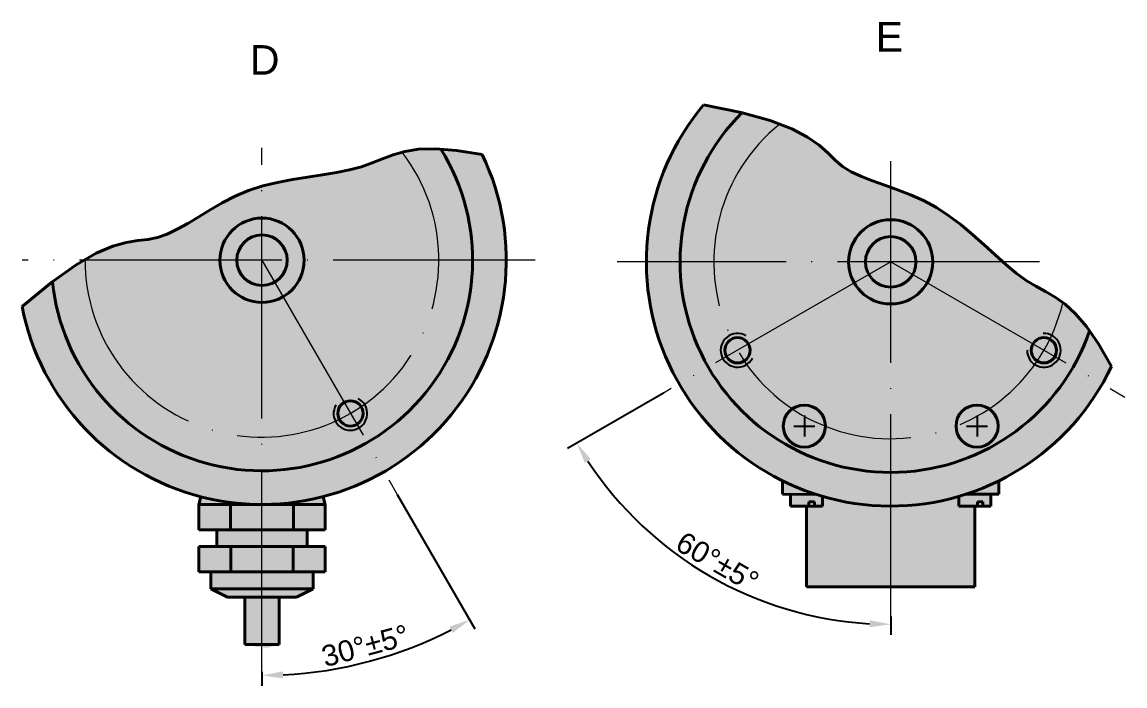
# Model space of a CAD drawing. Header units: millimetres. Extents: x -155 to 174, y 415 to 588.
# Drawn here: x -130.1 to 0.8, y 414.8 to 493.7 of the extents above; entities that cross this region are included whole.
import ezdxf

# ---------------------------------------------------------------- set-up
doc = ezdxf.new("R2010")
doc.units = ezdxf.units.MM
doc.linetypes.add('ACAD_ISO04W100', pattern=[30, 24, -3, 0, -3])
for name, color, linetype, lineweight in [('asys', 7, 'ACAD_ISO04W100', 20), ('konturas', 7, 'Continuous', 40), ('matmenys', 7, 'Continuous', 20), ('pl. linija', 7, 'Continuous', 25)]:
    doc.layers.add(name, color=color, linetype=linetype, lineweight=lineweight)
doc.styles.get("Standard").update_dxf_attribs({"font": 'arial.ttf', "height": 2.5})
doc.dimstyles.new('ISO-25', dxfattribs={"dimtxt": 3.5, "dimasz": 4, "dimexe": 1.25, "dimexo": 0, "dimtad": 1, "dimlfac": 0.25, "dimdsep": 46, "dimtxsty": 'Standard', "dimcen": 2.5, "dimadec": 0, "dimazin": 0, "dimtfac": 1, "dimtmove": 0, "dimatfit": 2, "dimfxl": 1.25, "dimarcsym": 0})

# ---------------------------------------------------------------- blocks, each defined once
blk = doc.blocks.new('*D160')
at = {"layer": 'Defpoints', "color": 0, "transparency": 16777216}
for p in [(-101.6537033864183, 478.7223448639225), (-101.6537033864183, 465.3706069509391), (-85.60063093254438, 437.5658698432379), (-101.6537033864183, 416.483730871079), (-93.0931587833443, 416.8213459774882)]:
    blk.add_point(p, dxfattribs=at)
at = {"layer": 'matmenys', "color": 0, "lineweight": -2, "transparency": 16777216}
for p, q in [((-85.60063093254438, 437.5658698432379), (-76.37959759650931, 421.5945716069347)), ((-101.6537033864183, 416.483730871079), (-101.6537033864183, 414.8223953711113))]:
    blk.add_line(p, q, dxfattribs=at)
blk.add_arc((-101.6537033864183, 465.3706069509391), 49.29821157982781, 272.9058823280905, 297.0941176719032, dxfattribs=at)
at = {"layer": 'matmenys', "color": 0, "transparency": 16777216}
for points in [[(-79.39977670640876, 421.8484127423074), (-79.00154304013596, 421.1163919833864), (-77.0045975965092, 422.6771033616653)], [(-99.14394221312654, 415.7192523913595), (-99.16507212095249, 416.552317797819), (-101.6537033864183, 416.0723953711113)]]:
    blk.add_solid(points, dxfattribs=at)
at = {"layer": 'matmenys', "color": 0, "transparency": 16777216, "insert": (-89.38673496082473, 419.5896575317705), "char_height": 2.5, "attachment_point": 5, "rotation": 14.999999999996827}
blk.add_mtext('30°%%P5%%D', dxfattribs=at)
blk = doc.blocks.new('*D161')
at = {"layer": 'Defpoints', "color": 0, "transparency": 16777216}
for p in [(-27.01846064131394, 477.1250894284535), (-27.01846064131314, 465.1757561764538), (-53.99908802812692, 449.5984836917719), (-54.68119036519249, 432.2085986470585), (-27.01846064131394, 423.0879826453474)]:
    blk.add_point(p, dxfattribs=at)
at = {"layer": 'matmenys', "color": 0, "lineweight": -2, "transparency": 16777216}
for p, q in [((-53.99908802812692, 449.5984836917719), (-65.37088733161167, 443.0329723027346)), ((-27.01846064131394, 423.0879826453474), (-27.01846064131394, 420.8901884290157))]:
    blk.add_line(p, q, dxfattribs=at)
blk.add_arc((-27.01846064131394, 465.1757561764533), 43.0355677474376, 213.3288650461474, 266.6711349538525, dxfattribs=at)
at = {"layer": 'matmenys', "color": 0, "transparency": 16777216}
for points in [[(-63.33063757232026, 441.3114030335992), (-62.62135662041473, 441.748855860437), (-64.28835557688114, 443.6579723027346)], [(-29.50530345735942, 422.629293652249), (-29.5295082424056, 421.7963119160595), (-27.01846064131394, 422.1401884290157)]]:
    blk.add_solid(points, dxfattribs=at)
at = {"layer": 'matmenys', "color": 0, "transparency": 16777216, "insert": (-47.58552828038063, 429.5525500628842), "char_height": 2.5, "attachment_point": 5, "rotation": 330}
blk.add_mtext('60°%%P5%%D', dxfattribs=at)

msp = doc.modelspace()

# ---------------------------------------------------------------- hatches: boundary and pattern name
at = {"layer": 'matmenys', "true_color": 0xebecec}
h = msp.add_hatch(color=7, dxfattribs=at)
h.dxf.hatch_style = 1
edge = h.paths.add_edge_path()
edge.add_arc((-27.01846064131314, 465.1757561764538), 28.99999999999994, 139.9664503660859, 334.6651213211162)
edge.add_line((-0.8076160000431258, 452.7664200462976), (-2.345548194463066, 455.4521510818458))
edge.add_line((-2.345548194463066, 455.4521510818458), (-3.761820077481461, 457.4958535262333))
edge.add_line((-3.761820077481461, 457.4958535262333), (-5.078772549739067, 459.0171540066838))
edge.add_line((-5.078772549739067, 459.0171540066838), (-6.318746511876642, 460.1356791504206))
edge.add_line((-6.318746511876642, 460.1356791504206), (-7.504082864534944, 460.9710555846673))
edge.add_line((-7.504082864534944, 460.9710555846673), (-8.657122508354727, 461.6429099366475))
edge.add_line((-8.657122508354727, 461.6429099366475), (-9.800206343976749, 462.2708688335845))
edge.add_line((-9.800206343976749, 462.2708688335845), (-10.95567527204177, 462.9745589027019))
edge.add_line((-10.95567527204177, 462.9745589027019), (-12.1424877147883, 463.8461409146753))
edge.add_line((-12.1424877147883, 463.8461409146753), (-13.36607218084593, 464.86791221399))
edge.add_line((-13.36607218084593, 464.86791221399), (-14.62847470044196, 465.9947042885834))
edge.add_line((-14.62847470044196, 465.9947042885834), (-15.93174130380376, 467.1813486263928))
edge.add_line((-15.93174130380376, 467.1813486263928), (-17.27791802115863, 468.3826767153556))
edge.add_line((-17.27791802115863, 468.3826767153556), (-18.66905088273392, 469.5535200434092))
edge.add_line((-18.66905088273392, 469.5535200434092), (-20.10718591875695, 470.6487100984909))
edge.add_line((-20.10718591875695, 470.6487100984909), (-21.59436915945507, 471.6230783685382))
edge.add_line((-21.59436915945507, 471.6230783685382), (-23.12724942991841, 472.4448632498544))
edge.add_line((-23.12724942991841, 472.4448632498544), (-24.6808867346884, 473.1359307722067))
edge.add_line((-24.6808867346884, 473.1359307722067), (-26.22494387316929, 473.7315538737282))
edge.add_line((-26.22494387316929, 473.7315538737282), (-27.72908364476531, 474.267005492552))
edge.add_line((-27.72908364476531, 474.267005492552), (-29.16296884888069, 474.7775585668112))
edge.add_line((-29.16296884888069, 474.7775585668112), (-30.4962622849197, 475.298486034639))
edge.add_line((-30.4962622849197, 475.298486034639), (-31.69862675228655, 475.8650608341684))
edge.add_line((-31.69862675228655, 475.8650608341684), (-32.73972505038549, 476.5125559035328))
edge.add_line((-32.73972505038549, 476.5125559035328), (-33.62359569198063, 477.266461374439))
edge.add_line((-33.62359569198063, 477.266461374439), (-34.4917800432755, 478.1131361528892))
edge.add_line((-34.4917800432755, 478.1131361528892), (-35.52019518383347, 479.0291563384599))
edge.add_line((-35.52019518383347, 479.0291563384599), (-36.88475819321796, 479.9910980307273))
edge.add_line((-36.88475819321796, 479.9910980307273), (-38.76138615099235, 480.9755373292676))
edge.add_line((-38.76138615099235, 480.9755373292676), (-41.32599613672003, 481.9590503336572))
edge.add_line((-41.32599613672003, 481.9590503336572), (-44.75450522996439, 482.9182131434723))
edge.add_line((-44.75450522996439, 482.9182131434723), (-49.22283051028882, 483.829601858289))
h = msp.add_hatch(color=7, dxfattribs=at)
h.dxf.hatch_style = 1
edge = h.paths.add_edge_path()
edge.add_line((-130.1260615277175, 459.863809163335), (-126.6047539629652, 462.7615588479524))
edge.add_line((-126.6047539629652, 462.7615588479524), (-123.7009906269304, 464.821371069125))
edge.add_line((-123.7009906269304, 464.821371069125), (-121.3222139509153, 466.1946677356701))
edge.add_line((-121.3222139509153, 466.1946677356701), (-119.3758663662221, 467.0328707564053))
edge.add_line((-119.3758663662221, 467.0328707564053), (-117.7693903041526, 467.487402040148))
edge.add_line((-117.7693903041526, 467.487402040148), (-116.4102281960093, 467.7096834957156))
edge.add_line((-116.4102281960093, 467.7096834957156), (-115.2058224730941, 467.8511370319255))
edge.add_line((-115.2058224730941, 467.8511370319255), (-114.0636155667092, 468.0631845575952))
edge.add_line((-114.0636155667092, 468.0631845575952), (-112.9050921136591, 468.464381441791))
edge.add_line((-112.9050921136591, 468.464381441791), (-111.7079055727577, 469.0418168945759))
edge.add_line((-111.7079055727577, 469.0418168945759), (-110.4637516083214, 469.7497135862615))
edge.add_line((-110.4637516083214, 469.7497135862615), (-109.1643258846664, 470.5422941871598))
edge.add_line((-109.1643258846664, 470.5422941871598), (-107.8013240661089, 471.3737813675822))
edge.add_line((-107.8013240661089, 471.3737813675822), (-106.3664418169653, 472.1983977978409))
edge.add_line((-106.3664418169653, 472.1983977978409), (-104.851374801552, 472.9703661482475))
edge.add_line((-104.851374801552, 472.9703661482475), (-103.2478186841851, 473.6439090891138))
edge.add_line((-103.2478186841851, 473.6439090891138), (-101.55448724863, 474.1858834117984))
edge.add_line((-101.55448724863, 474.1858834117984), (-99.79816675644855, 474.6136823918469))
edge.add_line((-99.79816675644855, 474.6136823918469), (-98.01266158865155, 474.9573334258516))
edge.add_line((-98.01266158865155, 474.9573334258516), (-96.23177612624988, 475.246863910405))
edge.add_line((-96.23177612624988, 475.246863910405), (-94.48931475025438, 475.5123012420992))
edge.add_line((-94.48931475025438, 475.5123012420992), (-92.81908184167582, 475.783672817527))
edge.add_line((-92.81908184167582, 475.783672817527), (-91.25488178152511, 476.0910060332805))
edge.add_line((-91.25488178152511, 476.0910060332805), (-89.83051895081309, 476.464328285952))
edge.add_line((-89.83051895081309, 476.464328285952), (-88.55632923400594, 476.9190025899113))
edge.add_line((-88.55632923400594, 476.9190025899113), (-87.34877452939111, 477.4117344306373))
edge.add_line((-87.34877452939111, 477.4117344306373), (-86.10084823871148, 477.8845649113863))
edge.add_line((-86.10084823871148, 477.8845649113863), (-84.70554376371007, 478.2795351354148))
edge.add_line((-84.70554376371007, 478.2795351354148), (-83.05585450612966, 478.5386862059789))
edge.add_line((-83.05585450612966, 478.5386862059789), (-81.04477386771316, 478.604059226335))
edge.add_line((-81.04477386771316, 478.604059226335), (-78.56529525020346, 478.4176952997394))
edge.add_line((-78.56529525020346, 478.4176952997394), (-75.51041205534335, 477.9216355294483))
edge.add_arc((-101.6537033864175, 465.3706069509396), 28.99999999999994, -169.05365977917222, 25.645011175853995, ccw=False)
h = msp.add_hatch(color=7, dxfattribs=at)
h.dxf.hatch_style = 1
h.paths.add_polyline_path([(-27.01846064131394, 436.1757561764539, -0.07088732827468784), (-35.11846064131305, 437.3299306365278), (-35.11846064131305, 436.1761954277516), (-37.01846064131291, 436.1761954277516), (-37.01846064131291, 426.5761954277515), (-27.01846064131394, 426.5761954277515)])
h.paths.add_polyline_path([(-17.01846064131291, 436.1761954277516), (-18.91846064131289, 436.1761954277516), (-18.91846064131289, 437.3299306365279, -0.07088732827470474), (-27.01846064131394, 436.1757561764539), (-27.01846064131394, 426.5761954277515), (-17.01846064131291, 426.5761954277515)])
h.paths.add_polyline_path([(-15.11846064131305, 437.5761954277515), (-18.11541360792688, 437.5761954277515, -0.007241404353070229), (-18.91846064131289, 437.3299306365279), (-18.91846064131289, 436.1761954277516), (-17.01846064131291, 436.1761954277516), (-16.73313033462694, 436.1761954277516), (-16.73313033462694, 436.6872552057941), (-16.06846064131298, 436.6872552057941), (-16.06846064131298, 436.1761954277516), (-15.11846064131305, 436.1761954277516)])
h.paths.add_polyline_path([(-14.17322806264792, 439.1757561764539, -0.03672482213589719), (-18.1154136079269, 437.5761954277515), (-15.11846064131305, 437.5761954277515), (-14.17322806264793, 437.5761954277515)])
h.paths.add_polyline_path([(-35.11846064131305, 437.3299306365278, -0.04397792194617112), (-39.86369321997836, 439.1757561764539), (-39.86369321997836, 437.5761954277515), (-38.91846064131289, 437.5751274864463), (-38.91846064131289, 436.1761954277516), (-37.01846064131291, 436.1761954277516), (-36.73313033462694, 436.1761954277516), (-36.73313033462694, 436.6872552057941), (-36.06846064131298, 436.6872552057941), (-36.06846064131298, 436.1761954277516), (-35.11846064131305, 436.1761954277516)])
h = msp.add_hatch(color=7, dxfattribs=at)
h.dxf.hatch_style = 1
h.paths.add_polyline_path([(-94.15370338641753, 436.3706069509396), (-97.90370338641753, 436.3706069509396), (-97.90370338641753, 433.3706069509396), (-94.15370338641753, 433.3706069509396)])
h.paths.add_polyline_path([(-94.39260154933062, 437.2943465142032, -0.06335346931186028), (-101.6537033864175, 436.3706069509396), (-94.15370338641753, 436.3706069509396)])
h.paths.add_polyline_path([(-97.90370338641753, 436.3706069509396), (-101.6537033864183, 436.3706069509396), (-101.6537033864183, 433.3706069509396), (-97.90370338641753, 433.3706069509396)])
h.paths.add_polyline_path([(-105.4037033864175, 436.3706069509396), (-109.1537033864175, 436.3706069509396), (-109.1537033864175, 433.3706069509396), (-105.4037033864175, 433.3706069509396)])
h.paths.add_polyline_path([(-108.9148052235047, 437.2943465142033), (-109.1537033864175, 436.3706069509396), (-105.4037033864175, 436.3706069509396), (-101.6537033864175, 436.3706069509396, -0.06335346931186224)])
h.paths.add_polyline_path([(-101.6537033864183, 433.3706069509396), (-107.0319620997537, 433.3706069509396), (-107.0319620997537, 431.3706069509396), (-101.6537033864183, 431.3706069509396)])
h.paths.add_polyline_path([(-96.27544467308132, 433.3706069509396), (-101.6537033864183, 433.3706069509396), (-101.6537033864183, 431.3706069509396), (-96.27544467308132, 431.3706069509396)])
h.paths.add_polyline_path([(-97.94458307670573, 431.3706069509396), (-101.6537033864183, 431.3706069509396), (-101.6537033864183, 428.3706069509397), (-97.94458307670573, 428.3706069509397)])
h.paths.add_polyline_path([(-94.15370338641753, 431.3706069509397), (-96.27544467308132, 431.3706069509396), (-97.94458307670573, 431.3706069509396), (-97.94458307670573, 428.3706069509397), (-94.15370338641753, 428.3706069509397)])
h.paths.add_polyline_path([(-101.6537033864183, 431.3706069509396), (-105.3628236961293, 431.3706069509396), (-105.3628236961293, 428.3706069509397), (-101.6537033864183, 428.3706069509397)])
h.paths.add_polyline_path([(-105.3628236961293, 431.3706069509396), (-107.0319620997537, 431.3706069509396), (-109.1537033864175, 431.3706069509397), (-109.1537033864175, 428.3706069509397), (-105.3628236961293, 428.3706069509397)])
h.paths.add_polyline_path([(-101.6537033864183, 428.3706069509397), (-105.3628236961293, 428.3706069509397), (-107.7192522626245, 428.3706069509397), (-107.7192522626245, 426.3706069509398), (-101.6537033864183, 426.3706069509398)])
h.paths.add_polyline_path([(-101.6537033864183, 426.3706069509398), (-107.7192522626245, 426.3706069509398), (-105.7555617905454, 425.3706069509397), (-101.6537033864183, 425.3706069509397)])
h.paths.add_polyline_path([(-95.58815451021053, 426.3706069509398), (-101.6537033864183, 426.3706069509398), (-101.6537033864183, 425.3706069509397), (-97.55184498228971, 425.3706069509397)])
h.paths.add_polyline_path([(-95.58815451021053, 428.3706069509397), (-97.94458307670573, 428.3706069509397), (-101.6537033864183, 428.3706069509397), (-101.6537033864183, 426.3706069509398), (-95.58815451021053, 426.3706069509398)])
edge = h.paths.add_edge_path()
edge.add_line((-99.60277418435373, 425.3706069509397), (-101.6537033864183, 425.3706069509397))
edge.add_line((-101.6537033864183, 425.3706069509397), (-101.6537033864183, 419.7607874365822))
edge.add_spline(control_points=[(-101.6537033864175, 419.760787436576), (-101.6537033864175, 419.0771443692214), (-100.6282387853856, 419.4189659028987), (-99.60277418435373, 419.7607874365759)], knot_values=[0, 0, 0, 0, 2.050929202063799, 2.050929202063799, 2.050929202063799, 2.050929202063799], degree=3, periodic=0)
edge.add_line((-99.60277418435373, 419.7607874365759), (-99.60277418435373, 425.3706069509397))
edge = h.paths.add_edge_path()
edge.add_line((-101.6537033864183, 425.3706069509397), (-103.7046325884816, 425.3706069509397))
edge.add_line((-103.7046325884816, 425.3706069509397), (-103.7046325884816, 419.7607874365759))
edge.add_spline(control_points=[(-103.7046325884816, 419.7607874365759), (-103.0209895211269, 419.7607874365759), (-101.6537033864175, 419.0771443692213), (-101.6537033864175, 419.760787436576)], knot_values=[0, 0, 0, 0, 2.050929202064026, 2.050929202064026, 2.050929202064026, 2.050929202064026], degree=3, periodic=0)
edge.add_line((-101.6537033864183, 419.7607874365698), (-101.6537033864183, 425.3706069509397))
h = msp.add_hatch(color=7, dxfattribs=at)
h.dxf.hatch_style = 1
h.paths.add_polyline_path([(-101.6537033864183, 436.3706069509396), (-105.4037033864175, 436.3706069509396), (-105.4037033864175, 433.3706069509396), (-101.6537033864183, 433.3706069509396)])

# ---------------------------------------------------------------- linework, layer by layer
at = {"layer": 'asys'}
for p, q in [((-101.6537033864183, 416.483730871079), (-101.6537033864183, 478.7223448639225)), ((-27.01846064131394, 423.0879826453474), (-27.01846064131394, 477.1250894284536)), ((-69.20762989659215, 465.3706069509391), (-130.1298270067289, 465.3706069509391)), ((-101.6537033864183, 465.3706069509391), (-85.60063093254436, 437.5658698432379)), ((-9.341880719056917, 465.1757561764534), (-59.49495249959944, 465.1757561764534)), ((-27.01846064131314, 465.1757561764538), (-53.99908802812692, 449.5984836917719)), ((-27.01846064131394, 465.1757561764534), (0.7862764663846065, 449.1226837225748))]:
    msp.add_line(p, q, dxfattribs=at)
at = {"layer": 'asys', "color": 7}
msp.add_arc((-27.01846064131314, 465.1757561764538), 21, 128.8689091996735, 346.6430299298952, dxfattribs=at)
at = {"layer": 'asys'}
msp.add_arc((-101.6537033864176, 465.3706069509396), 21, 179.8487990544158, 37.622919784633, dxfattribs=at)
at = {"layer": 'konturas', "color": 7}
for p, q in [((-39.86369321997836, 439.1757561764539), (-39.86369321997836, 437.5761954277515)), ((-14.17322806264792, 439.1757561764539), (-14.17322806264792, 437.5761954277515)), ((-39.86369321997836, 437.5761954277515), (-36.01847007828246, 437.5718510233015)), ((-38.91846064131289, 436.1761954277516), (-38.91846064131289, 437.5761954277515)), ((-35.11846064131305, 436.1761954277516), (-35.11846064131305, 437.3299306365278)), ((-18.91846064131289, 436.1761954277516), (-18.91846064131289, 437.3299306365279)), ((-14.17322806264792, 437.5761954277515), (-18.11541360792671, 437.5761954277515)), ((-17.01846064131291, 437.5761954277515), (-16.01847007828246, 437.5718510233015)), ((-15.11846064131305, 436.1761954277516), (-15.11846064131305, 437.5761954277515)), ((-37.01846064131291, 436.1761954277516), (-38.91846064131289, 436.1761954277516)), ((-37.01846064131291, 426.5761954277515), (-37.01846064131291, 436.1761954277516)), ((-37.01846064131291, 436.1761954277516), (-35.11846064131305, 436.1761954277516)), ((-36.06846064131298, 436.6872552057941), (-36.73313033462694, 436.6872552057941)), ((-36.73313033462694, 436.6872552057941), (-36.73313033462694, 436.1761954277516)), ((-36.06846064131298, 436.1761954277516), (-36.06846064131298, 436.6872552057941)), ((-17.01846064131291, 436.1761954277516), (-18.91846064131289, 436.1761954277516)), ((-17.01846064131291, 436.1761954277516), (-17.01846064131291, 426.5761954277515)), ((-17.01846064131291, 436.1761954277516), (-15.11846064131305, 436.1761954277516)), ((-16.06846064131298, 436.6872552057941), (-16.73313033462694, 436.6872552057941)), ((-16.73313033462694, 436.6872552057941), (-16.73313033462694, 436.1761954277516)), ((-16.06846064131298, 436.1761954277516), (-16.06846064131298, 436.6872552057941)), ((-17.01846064131291, 426.5761954277515), (-37.01846064131291, 426.5761954277515))]:
    msp.add_line(p, q, dxfattribs=at)
at = {"layer": 'konturas'}
for p, q in [((-109.1537033864175, 436.3706069509396), (-108.9148052235047, 437.2943465142031)), ((-94.15370338641753, 436.3706069509396), (-94.3926015493306, 437.2943465142031)), ((-101.6537033864175, 436.3706069509396), (-109.1537033864175, 436.3706069509396)), ((-109.1537033864175, 436.3706069509396), (-109.1537033864175, 433.3706069509396)), ((-109.1537033864175, 436.3706069509396), (-109.1537033864175, 436.3706069509396)), ((-105.4037033864175, 436.3706069509396), (-105.4037033864175, 433.3706069509396)), ((-101.6537033864175, 436.3706069509396), (-94.15370338641753, 436.3706069509396)), ((-97.90370338641753, 436.3706069509396), (-97.90370338641753, 433.3706069509396)), ((-94.15370338641753, 436.3706069509396), (-94.15370338641753, 433.3706069509396)), ((-94.15370338641753, 436.3706069509396), (-94.15370338641753, 436.3706069509396)), ((-109.1537033864175, 433.3706069509396), (-101.6537033864175, 433.3706069509396)), ((-107.0319620997537, 433.3706069509396), (-107.0319620997537, 431.3706069509396)), ((-94.15370338641753, 433.3706069509396), (-101.6537033864175, 433.3706069509396)), ((-96.27544467308132, 433.3706069509396), (-96.27544467308132, 431.3706069509396)), ((-107.0319620997537, 431.3706069509396), (-109.1537033864175, 431.3706069509397)), ((-109.1537033864175, 431.3706069509397), (-109.1537033864175, 428.3706069509397)), ((-107.0319620997537, 431.3706069509396), (-101.6537033864175, 431.3706069509396)), ((-105.3628236961293, 431.3706069509396), (-105.3628236961293, 428.3706069509397)), ((-96.27544467308132, 431.3706069509396), (-101.6537033864175, 431.3706069509396)), ((-97.94458307670573, 431.3706069509396), (-97.94458307670573, 428.3706069509397)), ((-96.27544467308132, 431.3706069509396), (-94.15370338641753, 431.3706069509397)), ((-94.15370338641753, 431.3706069509397), (-94.15370338641753, 428.3706069509397)), ((-109.1537033864175, 428.3706069509397), (-101.6537033864175, 428.3706069509397)), ((-107.7192522626245, 428.3706069509398), (-107.7192522626245, 426.3706069509398)), ((-94.15370338641753, 428.3706069509397), (-101.6537033864175, 428.3706069509397)), ((-95.58815451021053, 428.3706069509398), (-95.58815451021053, 426.3706069509398)), ((-105.7555617905454, 425.3706069509397), (-107.7192522626245, 426.3706069509398)), ((-107.7192522626245, 426.3706069509398), (-101.6537033864175, 426.3706069509398)), ((-95.58815451021053, 426.3706069509398), (-101.6537033864175, 426.3706069509398)), ((-97.55184498228971, 425.3706069509397), (-95.58815451021053, 426.3706069509398)), ((-101.6537033864175, 425.3706069509397), (-105.7555617905454, 425.3706069509397)), ((-103.7046325884816, 425.3706069509397), (-103.7046325884816, 419.7607874365759)), ((-101.6537033864175, 425.3706069509397), (-97.55184498228971, 425.3706069509397)), ((-99.60277418435373, 425.3706069509397), (-99.60277418435373, 419.7607874365759))]:
    msp.add_line(p, q, dxfattribs=at)
for points in [[(-49.22283051028882, 483.829601858289), (-44.75450522996439, 482.9182131434723), (-41.32599613672003, 481.9590503336572), (-38.76138615099235, 480.9755373292676), (-36.88475819321796, 479.9910980307273), (-35.52019518383347, 479.0291563384599), (-34.4917800432755, 478.1131361528892), (-33.62359569198063, 477.266461374439), (-32.73972505038549, 476.5125559035328), (-31.69862675228655, 475.8650608341684), (-30.4962622849197, 475.298486034639), (-29.16296884888069, 474.7775585668112), (-27.72908364476531, 474.267005492552), (-26.22494387316929, 473.7315538737282), (-24.6808867346884, 473.1359307722067), (-23.12724942991841, 472.4448632498544), (-21.59436915945507, 471.6230783685382), (-20.10718591875695, 470.6487100984909), (-18.66905088273392, 469.5535200434092), (-17.27791802115863, 468.3826767153556), (-15.93174130380376, 467.1813486263928), (-14.62847470044196, 465.9947042885834), (-13.36607218084593, 464.86791221399), (-12.1424877147883, 463.8461409146753), (-10.95567527204177, 462.9745589027019), (-9.800206343976749, 462.2708688335845), (-8.657122508354727, 461.6429099366475), (-7.504082864534944, 460.9710555846673), (-6.318746511876642, 460.1356791504206), (-5.078772549739067, 459.0171540066838), (-3.761820077481461, 457.4958535262333), (-2.345548194463066, 455.4521510818458), (-0.8076160000431258, 452.7664200462976)], [(-130.1260615277175, 459.863809163335), (-126.6047539629652, 462.7615588479524), (-123.7009906269304, 464.821371069125), (-121.3222139509153, 466.1946677356701), (-119.3758663662221, 467.0328707564053), (-117.7693903041526, 467.487402040148), (-116.4102281960093, 467.7096834957156), (-115.2058224730941, 467.8511370319255), (-114.0636155667092, 468.0631845575952), (-112.9050921136591, 468.464381441791), (-111.7079055727577, 469.0418168945759), (-110.4637516083214, 469.7497135862615), (-109.1643258846664, 470.5422941871598), (-107.8013240661089, 471.3737813675822), (-106.3664418169653, 472.1983977978409), (-104.851374801552, 472.9703661482475), (-103.2478186841851, 473.6439090891138), (-101.55448724863, 474.1858834117984), (-99.79816675644855, 474.6136823918469), (-98.01266158865155, 474.9573334258516), (-96.23177612624988, 475.246863910405), (-94.48931475025438, 475.5123012420992), (-92.81908184167582, 475.783672817527), (-91.25488178152511, 476.0910060332805), (-89.83051895081309, 476.464328285952), (-88.55632923400594, 476.9190025899113), (-87.34877452939111, 477.4117344306373), (-86.10084823871148, 477.8845649113863), (-84.70554376371007, 478.2795351354148), (-83.05585450612966, 478.5386862059789), (-81.04477386771316, 478.604059226335), (-78.56529525020346, 478.4176952997394), (-75.51041205534335, 477.9216355294483)]]:
    msp.add_lwpolyline(points, dxfattribs=at)
for centre, radius in [((-101.6537033864175, 465.3706069509396), 5), ((-101.6537033864175, 465.3706069509396), 3), ((-91.1537033864183, 447.1840734714652), 1.5)]:
    msp.add_circle(centre, radius, dxfattribs=at)
at = {"layer": 'konturas', "color": 7}
for centre, radius in [((-27.01846064131314, 465.1757561764538), 5), ((-27.01846064131314, 465.1757561764538), 3), ((-45.20499412078618, 454.6757561764537), 1.5), ((-8.831927161839758, 454.6757561764537), 1.5), ((-37.26846064131291, 445.6757561764538), 2.5), ((-16.76846064131291, 445.6757561764538), 2.5)]:
    msp.add_circle(centre, radius, dxfattribs=at)
for radius, start, end in [(28.99999999999994, 139.9664503660859, 334.6651213211162), (24.99999999999989, 134.8772046113703, 340.852854671146)]:
    msp.add_arc((-27.01846064131314, 465.1757561764538), radius, start, end, dxfattribs=at)
at = {"layer": 'konturas'}
for radius, start, end in [(28.99999999999994, 190.9463402208278, 25.64501117585396), (24.99999999999989, 185.8570944661121, 31.83274452588358)]:
    msp.add_arc((-101.6537033864175, 465.3706069509396), radius, start, end, dxfattribs=at)
at = {"layer": 'konturas', "end_tangent": (1.836909530733566e-16, 1)}
for points in [[(-103.7046325884816, 419.7607874365759), (-101.6537033864175, 419.760787436576)], [(-99.60277418435373, 419.7607874365759), (-101.6537033864175, 419.760787436576)]]:
    msp.add_spline(points, degree=3, dxfattribs=at)
at = {"layer": 'pl. linija', "color": 7}
for p, q in [((-37.26846064131291, 446.9257561764538), (-37.26846064131291, 444.4257561764538)), ((-16.76846064131291, 446.9257561764538), (-16.76846064131291, 444.4257561764538)), ((-38.51846064131291, 445.6757561764538), (-36.01846064131291, 445.6757561764538)), ((-18.01846064131291, 445.6757561764538), (-15.51846064131291, 445.6757561764538))]:
    msp.add_line(p, q, dxfattribs=at)
for centre, radius, start, end in [((-45.20499412078618, 454.6757561764537), 1.999999999999992, 59.99999999999915, 332.7294026367883), ((-8.831927161839758, 454.6757561764537), 2.000000000000028, 180, 92.72940263679111)]:
    msp.add_arc(centre, radius, start, end, dxfattribs=at)
at = {"layer": 'pl. linija'}
msp.add_arc((-91.1537033864183, 447.1840734714652), 2.000000000000028, 149.999999999997, 62.72940263678782, dxfattribs=at)

# ---------------------------------------------------------------- texts
at = {"layer": 'matmenys', "char_height": 3.5, "attachment_point": 1}
for s, insert in [('E', (-28.8107669010335, 493.6502495870316)), ('D', (-103.0976880117598, 490.908346215937))]:
    msp.add_mtext_dynamic_manual_height_columns(s, width=4.839945543268641, gutter_width=12.5, heights=[0], dxfattribs=dict(at, insert=insert))

# ---------------------------------------------------------------- dimensions: what is measured, and where the dimension line sits
at = {"layer": 'matmenys'}
for base, line1, line2, picture, middle in [((-93.0931587833443, 416.8213459774882), ((-101.6537033864183, 465.3706069509391), (-85.60063093254436, 437.5658698432379)), ((-101.6537033864183, 416.483730871079), (-101.6537033864183, 478.7223448639225)), '*D160', (-89.38673496082473, 419.5896575317706)), ((-54.68119036519249, 432.2085986470585), ((-27.01846064131314, 465.1757561764538), (-53.99908802812692, 449.5984836917719)), ((-27.01846064131394, 423.0879826453474), (-27.01846064131394, 477.1250894284536)), '*D161', (-47.58552828038063, 429.5525500628841))]:
    dim = msp.add_angular_dim_2l(base=base, line1=line1, line2=line2, text='<>%%P5%%D', dimstyle='ISO-25', override={"dimtxt": 2.5, "dimasz": 2.5, "dimtoh": 1, "dimlfac": 1, "dimfxl": 0.18}, dxfattribs=at)
    dim.commit()
    dim.dimension.update_dxf_attribs({"geometry": picture, "text_midpoint": middle})

doc.saveas('drawing.dxf')
